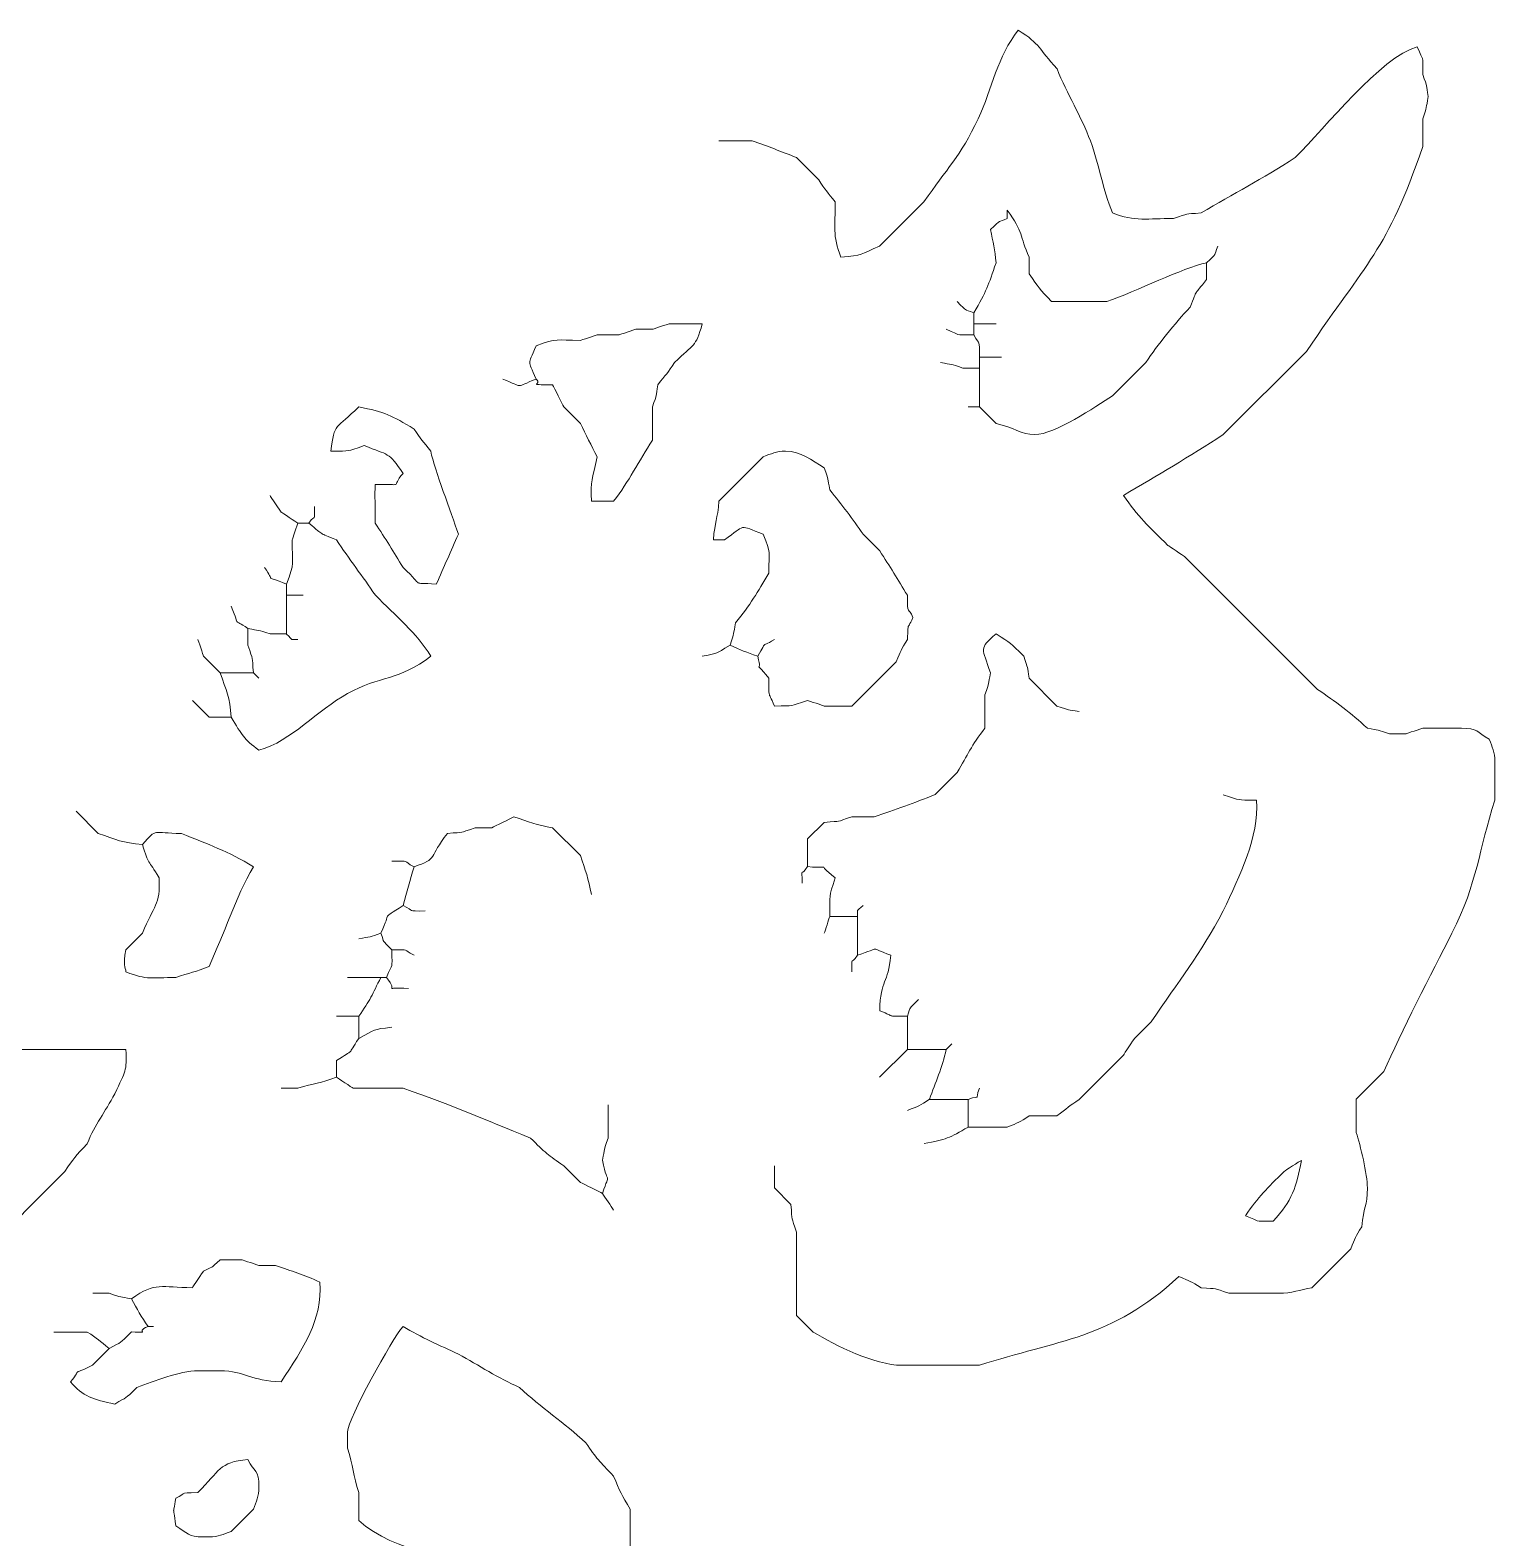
# Model space of a CAD drawing. Header units: millimetres. Extents: x -198 to 206, y -82 to 144.
# Drawn here: x -70.6 to -30.04, y 60.6 to 102.36 of the extents above; entities that cross this region are included whole.
import ezdxf

# ---------------------------------------------------------------- set-up
doc = ezdxf.new("R2010")
doc.units = ezdxf.units.MM
doc.header["$MEASUREMENT"] = 0
doc.layers.add('svg2', color=7, linetype='Continuous')

msp = doc.modelspace()

# ---------------------------------------------------------------- linework, layer by layer
at = {"layer": 'svg2', "color": 1, "lineweight": 9}
for points, knots in [([(-51.5253, 99.2941), (-51.5253, 99.2941), (-50.6046, 99.2946), (-50.6046, 99.2946), (-50.6046, 99.2946), (-50.1673, 99.1432), (-49.8051, 99.0056), (-49.3769, 98.8342), (-49.3769, 98.8342), (-49.3769, 98.8342), (-48.7631, 98.22), (-48.7631, 98.22), (-48.7631, 98.22), (-48.5773, 97.9298), (-48.5273, 97.8843), (-48.3027, 97.606), (-48.3027, 97.606), (-48.3027, 96.9109), (-48.3891, 96.6889), (-48.1493, 96.0715), (-48.1493, 96.0715), (-47.5329, 96.1195), (-47.6167, 96.1615), (-47.075, 96.3789), (-47.075, 96.3789), (-47.075, 96.3789), (-45.8474, 97.606), (-45.8474, 97.606), (-45.8474, 97.606), (-45.2268, 98.5253), (-44.835, 98.8583), (-44.3496, 99.9079), (-44.3496, 99.9079), (-43.9501, 100.772), (-43.8228, 101.6241), (-43.2386, 102.3638), (-43.2386, 102.3638), (-42.6022, 101.9657), (-42.6872, 101.8558), (-42.1644, 101.2896), (-42.1644, 101.2896), (-41.8882, 100.6), (-41.4906, 99.9749), (-41.2395, 99.2946), (-41.2395, 99.2946), (-40.9924, 98.6271), (-40.8973, 97.9519), (-40.6297, 97.3002), (-40.6297, 97.3002), (-40.0032, 97.0562), (-39.6527, 97.1462), (-38.9418, 97.1462), (-38.9418, 97.1462), (-38.4916, 97.2956), (-38.6599, 97.2624), (-38.1745, 97.2996), (-38.1745, 97.2996), (-37.2655, 97.8444), (-36.5033, 98.221), (-35.5656, 98.8342), (-35.5656, 98.8342), (-34.7293, 99.6705), (-33.2055, 101.6114), (-32.1896, 101.904), (-32.1896, 101.904), (-32.0054, 101.439), (-32.0362, 101.749), (-32.0362, 101.1361), (-32.0362, 101.1361), (-31.9006, 100.7586), (-31.9502, 100.8732), (-31.8826, 100.5218), (-31.8826, 100.5218), (-31.9516, 100.1924), (-31.92, 100.2584), (-32.0362, 99.9085), (-32.0362, 99.9085), (-32.0362, 99.9085), (-32.0362, 99.1411), (-32.0362, 99.1411), (-32.0362, 99.1411), (-33.052, 96.205), (-33.559, 95.9788), (-35.2588, 93.4632), (-35.2588, 93.4632), (-35.2588, 93.4632), (-37.5607, 91.1618), (-37.5607, 91.1618), (-37.5607, 91.1618), (-38.5126, 90.5387), (-39.3709, 90.0437), (-40.3229, 89.4733), (-40.3229, 89.4733), (-39.932, 88.8953), (-39.6149, 88.6114), (-39.0956, 88.0921), (-39.0956, 88.0921), (-39.0772, 88.083), (-38.6609, 87.8021), (-38.6348, 87.7852), (-38.6348, 87.7852), (-38.6348, 87.7852), (-34.9523, 84.1022), (-34.9523, 84.1022), (-34.9523, 84.1022), (-34.4638, 83.7723), (-34.026, 83.4485), (-33.5707, 83.028), (-33.5707, 83.028), (-33.2413, 82.959), (-33.3068, 82.9908), (-32.9569, 82.874), (-32.9569, 82.874), (-32.9569, 82.874), (-32.4966, 82.8746), (-32.4966, 82.8746), (-32.4966, 82.8746), (-32.4879, 82.8781), (-32.0617, 83.0189), (-32.0362, 83.028), (-32.0362, 83.028), (-32.0362, 83.028), (-31.2688, 83.028), (-31.2688, 83.028), (-31.2688, 83.028), (-31.2688, 83.028), (-30.9625, 83.028), (-30.9625, 83.028), (-30.9625, 83.028), (-30.5159, 83.028), (-30.545, 82.9232), (-30.1947, 82.7211), (-30.1947, 82.7211), (-30.1143, 82.497), (-30.0411, 82.3712), (-30.0411, 82.1073), (-30.0411, 82.1073), (-30.0411, 82.1073), (-30.0411, 81.6469), (-30.0411, 81.6469), (-30.0411, 81.6469), (-30.0411, 81.6469), (-30.0411, 81.0331), (-30.0411, 81.0331), (-30.0411, 81.0331), (-30.4934, 79.6386), (-30.5082, 78.7798), (-31.2274, 77.3501), (-31.2274, 77.3501), (-31.7891, 76.2339), (-32.652, 74.5986), (-33.1103, 73.5136), (-33.1103, 73.5136), (-33.1103, 73.5136), (-33.8777, 72.7468), (-33.8777, 72.7468), (-33.8777, 72.7468), (-33.8777, 72.7468), (-33.8777, 71.826), (-33.8777, 71.826), (-33.8777, 71.826), (-33.765, 71.4782), (-33.5707, 70.6675), (-33.5707, 70.2909), (-33.5707, 70.2909), (-33.5707, 69.7723), (-33.6816, 69.7733), (-33.7241, 69.2168), (-33.7241, 69.2168), (-33.9145, 68.9201), (-33.9012, 68.9201), (-34.0311, 68.603), (-34.0311, 68.603), (-34.0311, 68.603), (-35.1052, 67.5287), (-35.1052, 67.5287), (-35.1052, 67.5287), (-35.4454, 67.4643), (-35.6577, 67.3759), (-36.026, 67.3753), (-36.026, 67.3753), (-36.026, 67.3753), (-36.9467, 67.3753), (-36.9467, 67.3753), (-36.9467, 67.3753), (-36.9467, 67.3753), (-37.4071, 67.3753), (-37.4071, 67.3753), (-37.4071, 67.3753), (-37.8578, 67.5246), (-37.6896, 67.4914), (-38.1745, 67.5287), (-38.1745, 67.5287), (-38.4711, 67.7185), (-38.4711, 67.7057), (-38.7888, 67.8356), (-38.7888, 67.8356), (-40.6773, 66.0919), (-42.1454, 66.0826), (-44.3127, 65.3804), (-44.3127, 65.3804), (-44.3127, 65.3804), (-44.9267, 65.3804), (-44.9267, 65.3804), (-44.9267, 65.3804), (-44.9267, 65.3804), (-46.4612, 65.3804), (-46.4612, 65.3804), (-46.4612, 65.3804), (-47.2177, 65.3804), (-48.293, 65.9276), (-48.9165, 66.3011), (-48.9165, 66.3011), (-48.9165, 66.3011), (-49.3769, 66.7615), (-49.3769, 66.7615), (-49.3769, 66.7615), (-49.3769, 66.7615), (-49.3769, 69.0634), (-49.3769, 69.0634), (-49.3769, 69.0634), (-49.5262, 69.514), (-49.4936, 69.3457), (-49.5309, 69.8306), (-49.5309, 69.8306), (-49.5309, 69.8306), (-49.9908, 70.2909), (-49.9908, 70.2909), (-49.9908, 70.2909), (-49.9908, 70.2909), (-49.9908, 70.9049), (-49.9908, 70.9049)], [0, 0, 0, 0, 0.0169492, 0.0169492, 0.0169492, 0.0169492, 0.0338983, 0.0338983, 0.0338983, 0.0338983, 0.0508475, 0.0508475, 0.0508475, 0.0508475, 0.0677966, 0.0677966, 0.0677966, 0.0677966, 0.0847458, 0.0847458, 0.0847458, 0.0847458, 0.1016949, 0.1016949, 0.1016949, 0.1016949, 0.1186441, 0.1186441, 0.1186441, 0.1186441, 0.1355932, 0.1355932, 0.1355932, 0.1355932, 0.1525424, 0.1525424, 0.1525424, 0.1525424, 0.1694915, 0.1694915, 0.1694915, 0.1694915, 0.1864407, 0.1864407, 0.1864407, 0.1864407, 0.2033898, 0.2033898, 0.2033898, 0.2033898, 0.220339, 0.220339, 0.220339, 0.220339, 0.2372881, 0.2372881, 0.2372881, 0.2372881, 0.2542373, 0.2542373, 0.2542373, 0.2542373, 0.2711864, 0.2711864, 0.2711864, 0.2711864, 0.2881356, 0.2881356, 0.2881356, 0.2881356, 0.3050847, 0.3050847, 0.3050847, 0.3050847, 0.3220339, 0.3220339, 0.3220339, 0.3220339, 0.3389831, 0.3389831, 0.3389831, 0.3389831, 0.3559322, 0.3559322, 0.3559322, 0.3559322, 0.3728814, 0.3728814, 0.3728814, 0.3728814, 0.3898305, 0.3898305, 0.3898305, 0.3898305, 0.4067797, 0.4067797, 0.4067797, 0.4067797, 0.4237288, 0.4237288, 0.4237288, 0.4237288, 0.440678, 0.440678, 0.440678, 0.440678, 0.4576271, 0.4576271, 0.4576271, 0.4576271, 0.4745763, 0.4745763, 0.4745763, 0.4745763, 0.4915254, 0.4915254, 0.4915254, 0.4915254, 0.5084746, 0.5084746, 0.5084746, 0.5084746, 0.5254237, 0.5254237, 0.5254237, 0.5254237, 0.5423729, 0.5423729, 0.5423729, 0.5423729, 0.559322, 0.559322, 0.559322, 0.559322, 0.5762712, 0.5762712, 0.5762712, 0.5762712, 0.5932203, 0.5932203, 0.5932203, 0.5932203, 0.6101695, 0.6101695, 0.6101695, 0.6101695, 0.6271186, 0.6271186, 0.6271186, 0.6271186, 0.6440678, 0.6440678, 0.6440678, 0.6440678, 0.6610169, 0.6610169, 0.6610169, 0.6610169, 0.6779661, 0.6779661, 0.6779661, 0.6779661, 0.6949153, 0.6949153, 0.6949153, 0.6949153, 0.7118644, 0.7118644, 0.7118644, 0.7118644, 0.7288136, 0.7288136, 0.7288136, 0.7288136, 0.7457627, 0.7457627, 0.7457627, 0.7457627, 0.7627119, 0.7627119, 0.7627119, 0.7627119, 0.779661, 0.779661, 0.779661, 0.779661, 0.7966102, 0.7966102, 0.7966102, 0.7966102, 0.8135593, 0.8135593, 0.8135593, 0.8135593, 0.8305085, 0.8305085, 0.8305085, 0.8305085, 0.8474576, 0.8474576, 0.8474576, 0.8474576, 0.8644068, 0.8644068, 0.8644068, 0.8644068, 0.8813559, 0.8813559, 0.8813559, 0.8813559, 0.8983051, 0.8983051, 0.8983051, 0.8983051, 0.9152542, 0.9152542, 0.9152542, 0.9152542, 0.9322034, 0.9322034, 0.9322034, 0.9322034, 0.9491525, 0.9491525, 0.9491525, 0.9491525, 0.9661017, 0.9661017, 0.9661017, 0.9661017, 1, 1, 1, 1]), ([(-63.9556, 89.4731), (-63.9392, 89.4434), (-63.6646, 89.0419), (-63.6486, 89.0128), (-63.6486, 89.0128), (-63.6308, 89.0036), (-63.2144, 88.7228), (-63.1883, 88.7058)], [0, 0, 0, 0, 0.3333333, 0.3333333, 0.3333333, 0.3333333, 1, 1, 1, 1]), ([(-63.0347, 86.7112), (-63.0347, 86.7112), (-63.4951, 86.7107), (-63.4951, 86.7107), (-63.4951, 86.7107), (-63.4951, 86.7107), (-63.4951, 87.0176), (-63.4951, 87.0176), (-63.4951, 87.0176), (-63.2674, 87.6048), (-63.3421, 87.5807), (-63.3417, 88.2453), (-63.3417, 88.2453), (-63.3381, 88.2544), (-63.1974, 88.6801), (-63.1881, 88.7056), (-63.1881, 88.7056), (-63.1881, 88.7056), (-62.8813, 88.7056), (-62.8813, 88.7056), (-62.8813, 88.7056), (-62.6832, 89.0238), (-62.7277, 88.6514), (-62.7277, 89.1665)], [0, 0, 0, 0, 0.1428571, 0.1428571, 0.1428571, 0.1428571, 0.2857143, 0.2857143, 0.2857143, 0.2857143, 0.4285714, 0.4285714, 0.4285714, 0.4285714, 0.5714286, 0.5714286, 0.5714286, 0.5714286, 0.7142857, 0.7142857, 0.7142857, 0.7142857, 1, 1, 1, 1]), ([(-62.8809, 88.7058), (-62.4185, 88.333), (-62.6486, 88.4649), (-62.1135, 88.2454), (-62.1135, 88.2454), (-61.7687, 87.718), (-61.3907, 87.2316), (-61.0388, 86.7115), (-61.0388, 86.7115), (-60.4797, 86.1518), (-59.891, 85.6546), (-59.5043, 85.0228), (-59.5043, 85.0228), (-60.3758, 84.3353), (-60.9232, 84.4796), (-61.8061, 83.9915), (-61.8061, 83.9915), (-62.6445, 83.5287), (-63.3586, 82.6739), (-64.2614, 82.4141), (-64.2614, 82.4141), (-64.688, 82.7353), (-64.7301, 82.8284), (-65.0292, 83.3348), (-65.0292, 83.3348), (-65.0727, 83.9015), (-65.1623, 84.0607), (-65.3357, 84.5624), (-65.3357, 84.5624), (-65.3357, 84.5624), (-64.4154, 84.562), (-64.4154, 84.562), (-64.4154, 84.562), (-64.4548, 85.0673), (-64.4113, 84.8581), (-64.5688, 85.3292), (-64.5688, 85.3292), (-64.5688, 85.3292), (-64.5688, 85.7901), (-64.5688, 85.7901), (-64.5688, 85.7901), (-64.243, 85.7215), (-64.3152, 85.7666), (-63.955, 85.6367), (-63.955, 85.6367), (-63.955, 85.6367), (-63.4947, 85.6367), (-63.4947, 85.6367)], [0, 0, 0, 0, 0.0769231, 0.0769231, 0.0769231, 0.0769231, 0.1538462, 0.1538462, 0.1538462, 0.1538462, 0.2307692, 0.2307692, 0.2307692, 0.2307692, 0.3076923, 0.3076923, 0.3076923, 0.3076923, 0.3846154, 0.3846154, 0.3846154, 0.3846154, 0.4615385, 0.4615385, 0.4615385, 0.4615385, 0.5384615, 0.5384615, 0.5384615, 0.5384615, 0.6153846, 0.6153846, 0.6153846, 0.6153846, 0.6923077, 0.6923077, 0.6923077, 0.6923077, 0.7692308, 0.7692308, 0.7692308, 0.7692308, 0.8461538, 0.8461538, 0.8461538, 0.8461538, 1, 1, 1, 1]), ([(-63.4952, 86.7107), (-63.4952, 86.7107), (-63.4952, 85.6364), (-63.4952, 85.6364), (-63.4952, 85.6364), (-63.3054, 85.4466), (-63.4139, 85.483), (-63.1884, 85.483)], [0, 0, 0, 0, 0.3333333, 0.3333333, 0.3333333, 0.3333333, 1, 1, 1, 1]), ([(-47.536, 78.1172), (-47.7258, 77.9278), (-47.6895, 78.0363), (-47.6895, 77.8102), (-47.6895, 77.8102), (-47.6895, 77.8102), (-48.4567, 77.8102), (-48.4567, 77.8102), (-48.4567, 77.8102), (-48.4567, 78.4454), (-48.488, 78.3155), (-48.3033, 78.8844), (-48.3033, 78.8844), (-48.93, 79.3413), (-48.2715, 79.112), (-49.0706, 79.1919), (-49.0706, 79.1919), (-49.0706, 79.1919), (-49.0706, 79.9591), (-49.0706, 79.9591), (-49.0706, 79.9591), (-49.0706, 79.9591), (-48.6103, 80.419), (-48.6103, 80.419), (-48.6103, 80.419), (-48.0833, 80.4604), (-48.3335, 80.4134), (-47.8429, 80.5724), (-47.8429, 80.5724), (-47.8429, 80.5724), (-47.2291, 80.5724), (-47.2291, 80.5724), (-47.2291, 80.5724), (-46.6372, 80.777), (-46.1242, 80.9525), (-45.541, 81.1862), (-45.541, 81.1862), (-45.541, 81.1862), (-44.9273, 81.8002), (-44.9273, 81.8002), (-44.9273, 81.8002), (-44.6254, 82.3045), (-44.5476, 82.5372), (-44.1599, 83.0277), (-44.1599, 83.0277), (-44.1599, 83.0277), (-44.1599, 83.9485), (-44.1599, 83.9485), (-44.1599, 83.9485), (-44.0243, 84.3261), (-44.0739, 84.2115), (-44.0065, 84.5628), (-44.0065, 84.5628), (-44.2331, 85.2622), (-44.3415, 85.2171), (-43.853, 85.6366), (-43.853, 85.6366), (-43.4177, 85.3741), (-43.4812, 85.4095), (-43.0858, 85.0228), (-43.0858, 85.0228), (-42.9502, 84.6458), (-42.9998, 84.7598), (-42.9322, 84.4089), (-42.9322, 84.4089), (-42.9322, 84.4089), (-42.165, 83.6417), (-42.165, 83.6417), (-42.165, 83.6417), (-41.788, 83.5061), (-41.902, 83.5563), (-41.5511, 83.4881)], [0, 0, 0, 0, 0.0526316, 0.0526316, 0.0526316, 0.0526316, 0.1052632, 0.1052632, 0.1052632, 0.1052632, 0.1578947, 0.1578947, 0.1578947, 0.1578947, 0.2105263, 0.2105263, 0.2105263, 0.2105263, 0.2631579, 0.2631579, 0.2631579, 0.2631579, 0.3157895, 0.3157895, 0.3157895, 0.3157895, 0.3684211, 0.3684211, 0.3684211, 0.3684211, 0.4210526, 0.4210526, 0.4210526, 0.4210526, 0.4736842, 0.4736842, 0.4736842, 0.4736842, 0.5263158, 0.5263158, 0.5263158, 0.5263158, 0.5789474, 0.5789474, 0.5789474, 0.5789474, 0.6315789, 0.6315789, 0.6315789, 0.6315789, 0.6842105, 0.6842105, 0.6842105, 0.6842105, 0.7368421, 0.7368421, 0.7368421, 0.7368421, 0.7894737, 0.7894737, 0.7894737, 0.7894737, 0.8421053, 0.8421053, 0.8421053, 0.8421053, 0.8947368, 0.8947368, 0.8947368, 0.8947368, 1, 1, 1, 1]), ([(-65.951, 85.4829), (-65.9438, 85.4705), (-65.8036, 85.0363), (-65.7971, 85.0229), (-65.7971, 85.0229), (-65.7971, 85.0229), (-65.3372, 84.5626), (-65.3372, 84.5626)], [0, 0, 0, 0, 0.3333333, 0.3333333, 0.3333333, 0.3333333, 1, 1, 1, 1]), ([(-66.1033, 83.7949), (-66.1033, 83.7949), (-65.643, 83.335), (-65.643, 83.335), (-65.643, 83.335), (-65.643, 83.335), (-65.0292, 83.335), (-65.0292, 83.335)], [0, 0, 0, 0, 0.3333333, 0.3333333, 0.3333333, 0.3333333, 1, 1, 1, 1]), ([(-44.3135, 73.0527), (-44.4614, 72.661), (-44.2291, 72.8932), (-44.6204, 72.7453), (-44.6204, 72.7453), (-44.6204, 72.7453), (-44.6204, 71.978), (-44.6204, 71.978), (-44.6204, 71.978), (-44.6204, 71.978), (-43.5461, 71.978), (-43.5461, 71.978), (-43.5461, 71.978), (-43.2136, 72.0978), (-43.2223, 72.1142), (-42.9323, 72.2856), (-42.9323, 72.2856), (-42.9323, 72.2856), (-42.165, 72.285), (-42.165, 72.285), (-42.165, 72.285), (-41.8888, 72.5033), (-41.8315, 72.5576), (-41.5512, 72.7453), (-41.5512, 72.7453), (-41.5512, 72.7453), (-40.3235, 73.9731), (-40.3235, 73.9731), (-40.3235, 73.9731), (-40.3144, 73.9915), (-40.0331, 74.4073), (-40.0167, 74.4334), (-40.0167, 74.4334), (-40.0167, 74.4334), (-39.5563, 74.8942), (-39.5563, 74.8942), (-39.5563, 74.8942), (-38.7843, 76.036), (-38.214, 76.743), (-37.5613, 77.9635), (-37.5613, 77.9635), (-37.0933, 78.9696), (-36.5745, 79.9972), (-36.6405, 81.0327), (-36.6405, 81.0327), (-37.2437, 81.0449), (-37.0197, 81.0101), (-37.5613, 81.1855)], [0, 0, 0, 0, 0.0769231, 0.0769231, 0.0769231, 0.0769231, 0.1538462, 0.1538462, 0.1538462, 0.1538462, 0.2307692, 0.2307692, 0.2307692, 0.2307692, 0.3076923, 0.3076923, 0.3076923, 0.3076923, 0.3846154, 0.3846154, 0.3846154, 0.3846154, 0.4615385, 0.4615385, 0.4615385, 0.4615385, 0.5384615, 0.5384615, 0.5384615, 0.5384615, 0.6153846, 0.6153846, 0.6153846, 0.6153846, 0.6923077, 0.6923077, 0.6923077, 0.6923077, 0.7692308, 0.7692308, 0.7692308, 0.7692308, 0.8461538, 0.8461538, 0.8461538, 0.8461538, 1, 1, 1, 1]), ([(-72.5496, 80.2656), (-72.0054, 79.7633), (-71.4279, 79.3433), (-70.8617, 78.8845), (-70.8617, 78.8845), (-71.0867, 78.3239), (-71.3148, 77.8743), (-71.6289, 77.35), (-71.6289, 77.35), (-72.1123, 76.9038), (-72.1625, 76.8722), (-72.7032, 76.5826), (-72.7032, 76.5826), (-73.2285, 76.3382), (-73.7328, 76.1182), (-74.2377, 75.8153), (-74.2377, 75.8153), (-74.1072, 74.4914), (-72.4571, 74.4455), (-71.4755, 74.1273), (-71.4755, 74.1273), (-71.4755, 74.1273), (-67.9459, 74.1273), (-67.9459, 74.1273), (-67.9459, 74.1273), (-67.9198, 73.5124), (-67.9495, 73.5534), (-68.2528, 72.8996), (-68.2528, 72.8996), (-68.5301, 72.382), (-68.7879, 72.0679), (-69.0202, 71.5179), (-69.0202, 71.5179), (-69.3527, 71.1573), (-69.3828, 71.1237), (-69.6345, 70.7512), (-69.6345, 70.7512), (-69.6345, 70.7512), (-71.9358, 68.4489), (-71.9358, 68.4489), (-71.9358, 68.4489), (-71.9451, 68.4309), (-72.2264, 68.015), (-72.2428, 67.9889), (-72.2428, 67.9889), (-72.2428, 67.9889), (-72.8566, 67.3751), (-72.8566, 67.3751), (-72.8566, 67.3751), (-73.0407, 66.8059), (-73.01, 66.9358), (-73.01, 66.301)], [0, 0, 0, 0, 0.0714286, 0.0714286, 0.0714286, 0.0714286, 0.1428571, 0.1428571, 0.1428571, 0.1428571, 0.2142857, 0.2142857, 0.2142857, 0.2142857, 0.2857143, 0.2857143, 0.2857143, 0.2857143, 0.3571429, 0.3571429, 0.3571429, 0.3571429, 0.4285714, 0.4285714, 0.4285714, 0.4285714, 0.5, 0.5, 0.5, 0.5, 0.5714286, 0.5714286, 0.5714286, 0.5714286, 0.6428571, 0.6428571, 0.6428571, 0.6428571, 0.7142857, 0.7142857, 0.7142857, 0.7142857, 0.7857143, 0.7857143, 0.7857143, 0.7857143, 0.8571429, 0.8571429, 0.8571429, 0.8571429, 1, 1, 1, 1]), ([(-59.9662, 76.7359), (-60.3197, 76.9063), (-60.0323, 76.8893), (-60.5802, 76.8899), (-60.5802, 76.8899), (-60.8789, 77.1886), (-60.772, 77.0449), (-60.887, 77.3497), (-60.887, 77.3497), (-60.5555, 78.0306), (-60.9254, 77.6745), (-60.2732, 78.117), (-60.2732, 78.117), (-60.1494, 78.4987), (-60.0901, 78.8097), (-59.9662, 79.1912), (-59.9662, 79.1912), (-59.2992, 79.399), (-59.5663, 79.4526), (-59.0455, 80.1125), (-59.0455, 80.1125), (-58.5181, 80.154), (-58.7688, 80.1069), (-58.2783, 80.2655), (-58.2783, 80.2655), (-58.2783, 80.2655), (-57.8179, 80.2655), (-57.8179, 80.2655), (-57.8179, 80.2655), (-57.7196, 80.3212), (-57.3104, 80.5166), (-57.204, 80.5723), (-57.204, 80.5723), (-56.801, 80.4332), (-56.5651, 80.3478), (-56.1298, 80.2655), (-56.1298, 80.2655), (-56.1298, 80.2655), (-55.3625, 79.4981), (-55.3625, 79.4981), (-55.3625, 79.4981), (-55.2228, 79.095), (-55.138, 78.8593), (-55.0557, 78.4244)], [0, 0, 0, 0, 0.0833333, 0.0833333, 0.0833333, 0.0833333, 0.1666667, 0.1666667, 0.1666667, 0.1666667, 0.25, 0.25, 0.25, 0.25, 0.3333333, 0.3333333, 0.3333333, 0.3333333, 0.4166667, 0.4166667, 0.4166667, 0.4166667, 0.5, 0.5, 0.5, 0.5, 0.5833333, 0.5833333, 0.5833333, 0.5833333, 0.6666667, 0.6666667, 0.6666667, 0.6666667, 0.75, 0.75, 0.75, 0.75, 0.8333333, 0.8333333, 0.8333333, 0.8333333, 1, 1, 1, 1]), ([(-47.6883, 77.8103), (-47.6883, 77.8103), (-47.6883, 76.7357), (-47.6883, 76.7357), (-47.6883, 76.7357), (-47.0003, 76.9592), (-47.3911, 76.9648), (-46.7676, 76.7357), (-46.7676, 76.7357), (-46.8299, 75.928), (-47.0551, 76.0886), (-47.0746, 75.2016), (-47.0746, 75.2016), (-46.5845, 75.0072), (-46.9283, 75.062), (-46.3072, 75.0481)], [0, 0, 0, 0, 0.2, 0.2, 0.2, 0.2, 0.4, 0.4, 0.4, 0.4, 0.6, 0.6, 0.6, 0.6, 1, 1, 1, 1]), ([(-61.4996, 75.0479), (-61.1799, 75.4832), (-61.1232, 75.6597), (-60.8862, 76.1221), (-60.8862, 76.1221), (-60.8862, 76.1221), (-60.7323, 76.1221), (-60.7323, 76.1221), (-60.7323, 76.1221), (-60.3532, 75.6643), (-60.9036, 75.8771), (-60.1185, 75.8153)], [0, 0, 0, 0, 0.25, 0.25, 0.25, 0.25, 0.5, 0.5, 0.5, 0.5, 1, 1, 1, 1]), ([(-46.001, 75.5085), (-46.2997, 75.2098), (-46.1927, 75.353), (-46.3078, 75.0481), (-46.3078, 75.0481), (-46.3078, 75.0481), (-46.3078, 74.1273), (-46.3078, 74.1273), (-46.3078, 74.1273), (-46.3078, 74.1273), (-45.2336, 74.1273), (-45.2336, 74.1273), (-45.2336, 74.1273), (-45.337, 73.6348), (-45.5323, 73.2133), (-45.694, 72.7462), (-45.694, 72.7462), (-45.694, 72.7462), (-44.6199, 72.7462), (-44.6199, 72.7462)], [0, 0, 0, 0, 0.1666667, 0.1666667, 0.1666667, 0.1666667, 0.3333333, 0.3333333, 0.3333333, 0.3333333, 0.5, 0.5, 0.5, 0.5, 0.6666667, 0.6666667, 0.6666667, 0.6666667, 1, 1, 1, 1]), ([(-62.1141, 75.0479), (-62.1141, 75.0479), (-61.4997, 75.0484), (-61.4997, 75.0484), (-61.4997, 75.0484), (-61.4997, 75.0484), (-61.5002, 74.4346), (-61.5002, 74.4346), (-61.5002, 74.4346), (-61.8393, 73.9159), (-61.5866, 74.1732), (-62.1141, 73.8208), (-62.1141, 73.8208), (-62.1141, 73.8208), (-62.1141, 73.3599), (-62.1141, 73.3599), (-62.1141, 73.3599), (-62.0848, 73.3441), (-61.6829, 73.0694), (-61.6537, 73.0535), (-61.6537, 73.0535), (-61.6537, 73.0535), (-60.2726, 73.0535), (-60.2726, 73.0535), (-60.2726, 73.0535), (-58.8976, 72.5773), (-58.0485, 72.1957), (-56.743, 71.6719), (-56.743, 71.6719), (-56.3389, 71.2775), (-56.2535, 71.1966), (-55.8223, 70.9046), (-55.8223, 70.9046), (-55.8223, 70.9046), (-55.3619, 70.4446), (-55.3619, 70.4446), (-55.3619, 70.4446), (-55.2678, 70.4043), (-54.8463, 70.1844), (-54.7481, 70.1372)], [0, 0, 0, 0, 0.0909091, 0.0909091, 0.0909091, 0.0909091, 0.1818182, 0.1818182, 0.1818182, 0.1818182, 0.2727273, 0.2727273, 0.2727273, 0.2727273, 0.3636364, 0.3636364, 0.3636364, 0.3636364, 0.4545455, 0.4545455, 0.4545455, 0.4545455, 0.5454545, 0.5454545, 0.5454545, 0.5454545, 0.6363636, 0.6363636, 0.6363636, 0.6363636, 0.7272727, 0.7272727, 0.7272727, 0.7272727, 0.8181818, 0.8181818, 0.8181818, 0.8181818, 1, 1, 1, 1]), ([(-63.6491, 73.0527), (-63.6491, 73.0527), (-63.1887, 73.0527), (-63.1887, 73.0527), (-63.1887, 73.0527), (-62.7293, 73.2017), (-62.5626, 73.1857), (-62.1145, 73.3597)], [0, 0, 0, 0, 0.3333333, 0.3333333, 0.3333333, 0.3333333, 1, 1, 1, 1]), ([(-54.594, 72.5922), (-54.594, 72.5922), (-54.594, 71.6715), (-54.594, 71.6715), (-54.594, 71.6715), (-54.7295, 71.2945), (-54.6794, 71.4086), (-54.7474, 71.0577), (-54.7474, 71.0577), (-54.5934, 70.2408), (-54.5284, 70.8408), (-54.7474, 70.1369), (-54.7474, 70.1369), (-54.686, 70.0388), (-54.5019, 69.7753), (-54.4406, 69.6766)], [0, 0, 0, 0, 0.2, 0.2, 0.2, 0.2, 0.4, 0.4, 0.4, 0.4, 0.6, 0.6, 0.6, 0.6, 1, 1, 1, 1]), ([(-36.1796, 69.3692), (-36.7964, 69.3697), (-36.4833, 69.3431), (-36.9467, 69.5232), (-36.9467, 69.5232), (-36.5867, 70.0557), (-36.3538, 70.2695), (-35.8726, 70.7503), (-35.8726, 70.7503), (-35.8546, 70.7616), (-35.4383, 71.0409), (-35.3963, 71.0512), (-35.3963, 71.0512), (-35.5344, 70.3104), (-35.6516, 69.941), (-36.1796, 69.3692)], [0, 0, 0, 0, 0.2, 0.2, 0.2, 0.2, 0.4, 0.4, 0.4, 0.4, 0.6, 0.6, 0.6, 0.6, 1, 1, 1, 1]), ([(-64.57, 62.7722), (-65.3808, 62.6919), (-65.3363, 62.4659), (-65.9511, 61.8511), (-65.9511, 61.8511), (-66.5436, 61.8511), (-66.2524, 61.8224), (-66.565, 61.6975), (-66.565, 61.6975), (-66.6448, 61.1216), (-66.6433, 61.6295), (-66.565, 60.9303), (-66.565, 60.9303), (-66.2192, 60.7267), (-66.2372, 60.6233), (-65.7973, 60.6239), (-65.7973, 60.6239), (-65.7973, 60.6239), (-65.6443, 60.6233), (-65.6443, 60.6233), (-65.6443, 60.6233), (-65.3768, 60.6233), (-65.259, 60.7006), (-65.0303, 60.7768), (-65.0303, 60.7768), (-65.0303, 60.7768), (-64.4166, 61.3911), (-64.4166, 61.3911), (-64.4166, 61.3911), (-64.3358, 61.6147), (-64.2626, 61.7406), (-64.2626, 62.0045), (-64.2626, 62.0045), (-64.2626, 62.5047), (-64.3921, 62.4005), (-64.57, 62.7722)], [0, 0, 0, 0, 0.1, 0.1, 0.1, 0.1, 0.2, 0.2, 0.2, 0.2, 0.3, 0.3, 0.3, 0.3, 0.4, 0.4, 0.4, 0.4, 0.5, 0.5, 0.5, 0.5, 0.6, 0.6, 0.6, 0.6, 0.7, 0.7, 0.7, 0.7, 0.8, 0.8, 0.8, 0.8, 1, 1, 1, 1])]:
    msp.add_open_spline(points, degree=3, knots=knots, dxfattribs=at)
at = {"layer": 'svg2', "lineweight": 9}
for points, knots in [([(-44.4659, 94.5374), (-44.115, 95.1226), (-44.0674, 95.2956), (-43.8519, 95.9181), (-43.8519, 95.9181), (-43.8796, 96.2828), (-43.941, 96.4977), (-44.0055, 96.8388), (-44.0055, 96.8388), (-43.6991, 97.1452), (-43.811, 97.025), (-43.5451, 97.1462), (-43.5451, 97.1462), (-43.5451, 97.1462), (-43.5451, 97.3765), (-43.5451, 97.3765), (-43.5451, 97.3765), (-43.0821, 96.7605), (-43.2136, 96.6788), (-42.9312, 96.0715), (-42.9312, 96.0715), (-42.9312, 96.0715), (-42.9312, 95.6117), (-42.9312, 95.6117), (-42.9312, 95.6117), (-42.6811, 95.2372), (-42.6489, 95.204), (-42.3174, 94.8444), (-42.3174, 94.8444), (-42.3174, 94.8444), (-40.7829, 94.8444), (-40.7829, 94.8444), (-40.7829, 94.8444), (-39.9684, 95.1257), (-38.6927, 95.7769), (-38.02, 95.9185)], [0, 0, 0, 0, 0.1, 0.1, 0.1, 0.1, 0.2, 0.2, 0.2, 0.2, 0.3, 0.3, 0.3, 0.3, 0.4, 0.4, 0.4, 0.4, 0.5, 0.5, 0.5, 0.5, 0.6, 0.6, 0.6, 0.6, 0.7, 0.7, 0.7, 0.7, 0.8, 0.8, 0.8, 0.8, 1, 1, 1, 1]), ([(-44.9261, 94.8442), (-44.628, 94.5454), (-44.7711, 94.6524), (-44.4657, 94.5373), (-44.4657, 94.5373), (-44.4657, 94.5373), (-44.4657, 94.2303), (-44.4657, 94.2303), (-44.4657, 94.2303), (-44.4657, 94.2303), (-44.4657, 93.9235), (-44.4657, 93.9235), (-44.4657, 93.9235), (-44.2959, 93.5694), (-44.3123, 93.8569), (-44.3123, 93.3095), (-44.3123, 93.3095), (-44.3123, 93.3095), (-44.3123, 93.0027), (-44.3123, 93.0027), (-44.3123, 93.0027), (-44.3123, 93.0027), (-44.3123, 91.9284), (-44.3123, 91.9284), (-44.3123, 91.9284), (-44.3123, 91.9284), (-43.8519, 91.4676), (-43.8519, 91.4676), (-43.8519, 91.4676), (-43.3521, 91.3628), (-43.1675, 91.1612), (-42.7778, 91.1612), (-42.7778, 91.1612), (-42.2411, 91.1612), (-41.1004, 91.927), (-40.6299, 92.2348), (-40.6299, 92.2348), (-40.6299, 92.2348), (-39.7086, 93.1561), (-39.7086, 93.1561), (-39.7086, 93.1561), (-39.369, 93.6594), (-38.9106, 94.2252), (-38.4808, 94.6902), (-38.4808, 94.6902), (-38.2584, 95.2334), (-38.3888, 94.991), (-38.0205, 95.458), (-38.0205, 95.458), (-38.0205, 95.458), (-38.0205, 95.919), (-38.0205, 95.919), (-38.0205, 95.919), (-37.7224, 96.2171), (-37.8286, 96.0738), (-37.7137, 96.3788)], [0, 0, 0, 0, 0.0666667, 0.0666667, 0.0666667, 0.0666667, 0.1333333, 0.1333333, 0.1333333, 0.1333333, 0.2, 0.2, 0.2, 0.2, 0.2666667, 0.2666667, 0.2666667, 0.2666667, 0.3333333, 0.3333333, 0.3333333, 0.3333333, 0.4, 0.4, 0.4, 0.4, 0.4666667, 0.4666667, 0.4666667, 0.4666667, 0.5333333, 0.5333333, 0.5333333, 0.5333333, 0.6, 0.6, 0.6, 0.6, 0.6666667, 0.6666667, 0.6666667, 0.6666667, 0.7333333, 0.7333333, 0.7333333, 0.7333333, 0.8, 0.8, 0.8, 0.8, 0.8666667, 0.8666667, 0.8666667, 0.8666667, 1, 1, 1, 1]), ([(-57.5104, 92.6956), (-56.9057, 92.4614), (-57.1937, 92.4614), (-56.5896, 92.6956), (-56.5896, 92.6956), (-56.3834, 92.5402), (-56.9124, 92.5422), (-56.1292, 92.5422), (-56.1292, 92.5422), (-56.0888, 92.4485), (-55.8692, 92.0266), (-55.8223, 91.9284), (-55.8223, 91.9284), (-55.8223, 91.9284), (-55.3619, 91.468), (-55.3619, 91.468), (-55.3619, 91.468), (-55.212, 91.1601), (-55.0575, 90.8516), (-54.9015, 90.5473), (-54.9015, 90.5473), (-55.0238, 89.8996), (-55.0923, 89.9017), (-55.0549, 89.3196), (-55.0549, 89.3196), (-55.0549, 89.3196), (-54.4411, 89.3196), (-54.4411, 89.3196), (-54.4411, 89.3196), (-54.0156, 89.8587), (-53.7505, 90.4208), (-53.367, 91.0077), (-53.367, 91.0077), (-53.367, 91.0077), (-53.367, 91.9284), (-53.367, 91.9284), (-53.367, 91.9284), (-53.2314, 92.3054), (-53.281, 92.1917), (-53.2134, 92.5422), (-53.2134, 92.5422), (-52.9955, 92.8178), (-52.9408, 92.8757), (-52.7531, 93.156), (-52.7531, 93.156), (-52.2139, 93.6952), (-52.1807, 93.5534), (-51.9859, 94.2303)], [0, 0, 0, 0, 0.0769231, 0.0769231, 0.0769231, 0.0769231, 0.1538462, 0.1538462, 0.1538462, 0.1538462, 0.2307692, 0.2307692, 0.2307692, 0.2307692, 0.3076923, 0.3076923, 0.3076923, 0.3076923, 0.3846154, 0.3846154, 0.3846154, 0.3846154, 0.4615385, 0.4615385, 0.4615385, 0.4615385, 0.5384615, 0.5384615, 0.5384615, 0.5384615, 0.6153846, 0.6153846, 0.6153846, 0.6153846, 0.6923077, 0.6923077, 0.6923077, 0.6923077, 0.7692308, 0.7692308, 0.7692308, 0.7692308, 0.8461538, 0.8461538, 0.8461538, 0.8461538, 1, 1, 1, 1]), ([(-56.5896, 92.6956), (-56.8244, 93.2998), (-56.8244, 93.0123), (-56.5896, 93.6164), (-56.5896, 93.6164), (-56.0018, 93.8446), (-56.0263, 93.7703), (-55.3619, 93.7699), (-55.3619, 93.7699), (-55.3532, 93.773), (-54.927, 93.914), (-54.9015, 93.9233), (-54.9015, 93.9233), (-54.9015, 93.9233), (-54.2877, 93.9227), (-54.2877, 93.9227), (-54.2877, 93.9227), (-54.2785, 93.9269), (-53.8529, 94.068), (-53.8274, 94.0767), (-53.8274, 94.0767), (-53.8274, 94.0767), (-53.367, 94.0767), (-53.367, 94.0767), (-53.367, 94.0767), (-53.3577, 94.0804), (-52.9326, 94.2206), (-52.9066, 94.2303), (-52.9066, 94.2303), (-52.9066, 94.2303), (-51.9859, 94.2303), (-51.9859, 94.2303)], [0, 0, 0, 0, 0.1111111, 0.1111111, 0.1111111, 0.1111111, 0.2222222, 0.2222222, 0.2222222, 0.2222222, 0.3333333, 0.3333333, 0.3333333, 0.3333333, 0.4444444, 0.4444444, 0.4444444, 0.4444444, 0.5555556, 0.5555556, 0.5555556, 0.5555556, 0.6666667, 0.6666667, 0.6666667, 0.6666667, 0.7777778, 0.7777778, 0.7777778, 0.7777778, 1, 1, 1, 1]), ([(-45.3865, 93.1563), (-45.0607, 93.0877), (-45.1327, 93.1326), (-44.7721, 93.0027), (-44.7721, 93.0027), (-44.7721, 93.0027), (-44.3123, 93.0027), (-44.3123, 93.0027)], [0, 0, 0, 0, 0.3333333, 0.3333333, 0.3333333, 0.3333333, 1, 1, 1, 1]), ([(-59.506, 90.7006), (-59.7239, 90.9768), (-59.7786, 91.0341), (-59.9664, 91.3148), (-59.9664, 91.3148), (-60.5802, 91.6821), (-60.7847, 91.7931), (-61.5005, 91.9281), (-61.5005, 91.9281), (-62.1127, 91.3164), (-62.1899, 91.4944), (-62.2682, 90.7006), (-62.2682, 90.7006), (-61.6646, 90.7133), (-61.8892, 90.6785), (-61.3475, 90.8544), (-61.3475, 90.8544), (-60.6783, 90.5859), (-60.6686, 90.6842), (-60.2732, 90.0872), (-60.2732, 90.0872), (-60.639, 89.661), (-60.1975, 89.7982), (-61.0405, 89.7798), (-61.0405, 89.7798), (-61.0605, 89.4728), (-61.0405, 89.1638), (-61.0405, 88.7061), (-61.0405, 88.7061), (-60.7629, 88.2815), (-60.53, 87.907), (-60.2732, 87.4779), (-60.2732, 87.4779), (-59.6169, 86.8865), (-60.1259, 87.0937), (-59.3524, 87.0176), (-59.3524, 87.0176), (-59.1371, 87.481), (-58.954, 87.9357), (-58.7387, 88.3991), (-58.7387, 88.3991), (-58.9412, 89.0232), (-59.3949, 90.172), (-59.506, 90.7006)], [0, 0, 0, 0, 0.0833333, 0.0833333, 0.0833333, 0.0833333, 0.1666667, 0.1666667, 0.1666667, 0.1666667, 0.25, 0.25, 0.25, 0.25, 0.3333333, 0.3333333, 0.3333333, 0.3333333, 0.4166667, 0.4166667, 0.4166667, 0.4166667, 0.5, 0.5, 0.5, 0.5, 0.5833333, 0.5833333, 0.5833333, 0.5833333, 0.6666667, 0.6666667, 0.6666667, 0.6666667, 0.75, 0.75, 0.75, 0.75, 0.8333333, 0.8333333, 0.8333333, 0.8333333, 1, 1, 1, 1]), ([(-50.4506, 85.0228), (-50.7758, 85.1307), (-50.9134, 85.1849), (-51.2178, 85.3302), (-51.2178, 85.3302), (-51.0885, 85.6902), (-51.1324, 85.6176), (-51.0644, 85.9435), (-51.0644, 85.9435), (-50.6469, 86.4586), (-50.4648, 86.7886), (-50.1436, 87.3247), (-50.1436, 87.3247), (-50.1436, 87.9732), (-50.0781, 87.8356), (-50.2976, 88.3988), (-50.2976, 88.3988), (-50.9901, 88.6679), (-50.7734, 88.6714), (-51.3713, 88.2454), (-51.3713, 88.2454), (-51.3713, 88.2454), (-51.6787, 88.2454), (-51.6787, 88.2454), (-51.6787, 88.2454), (-51.6383, 88.7625), (-51.5646, 88.8034), (-51.5248, 89.3196), (-51.5248, 89.3196), (-51.5248, 89.3196), (-50.297, 90.5473), (-50.297, 90.5473), (-50.297, 90.5473), (-50.073, 90.6281), (-49.9472, 90.7007), (-49.6833, 90.7007), (-49.6833, 90.7007), (-49.2526, 90.7013), (-48.9527, 90.4465), (-48.6091, 90.2403), (-48.6091, 90.2403), (-48.4735, 89.8633), (-48.5231, 89.9774), (-48.4555, 89.6265), (-48.4555, 89.6265), (-48.122, 89.2152), (-47.8233, 88.8264), (-47.5348, 88.3988), (-47.5348, 88.3988), (-47.5348, 88.3988), (-47.0744, 87.9384), (-47.0744, 87.9384), (-47.0744, 87.9384), (-46.7967, 87.5139), (-46.564, 87.1395), (-46.3072, 86.7107), (-46.3072, 86.7107), (-46.3072, 86.1184), (-46.2781, 86.41), (-46.1537, 86.0969), (-46.1537, 86.0969), (-46.3445, 85.653), (-46.2631, 86.0411), (-46.3072, 85.4826), (-46.3072, 85.4826), (-46.4975, 85.1865), (-46.4841, 85.1859), (-46.614, 84.8692), (-46.614, 84.8692), (-46.614, 84.8692), (-47.8418, 83.6417), (-47.8418, 83.6417), (-47.8418, 83.6417), (-47.8418, 83.6417), (-48.6091, 83.6417), (-48.6091, 83.6417), (-48.6091, 83.6417), (-48.6182, 83.6451), (-49.0438, 83.7858), (-49.0695, 83.7951), (-49.0695, 83.7951), (-49.6116, 83.6196), (-49.3866, 83.6549), (-49.9902, 83.6417), (-49.9902, 83.6417), (-50.1845, 84.1316), (-50.1303, 83.7884), (-50.1436, 84.4089), (-50.1436, 84.4089), (-50.6424, 85.0402), (-50.2889, 84.4279), (-50.4506, 85.0228), (-50.4506, 85.0228), (-50.1467, 85.5006), (-50.4322, 85.2114), (-49.9907, 85.4832)], [0, 0, 0, 0, 0.04, 0.04, 0.04, 0.04, 0.08, 0.08, 0.08, 0.08, 0.12, 0.12, 0.12, 0.12, 0.16, 0.16, 0.16, 0.16, 0.2, 0.2, 0.2, 0.2, 0.24, 0.24, 0.24, 0.24, 0.28, 0.28, 0.28, 0.28, 0.32, 0.32, 0.32, 0.32, 0.36, 0.36, 0.36, 0.36, 0.4, 0.4, 0.4, 0.4, 0.44, 0.44, 0.44, 0.44, 0.48, 0.48, 0.48, 0.48, 0.52, 0.52, 0.52, 0.52, 0.56, 0.56, 0.56, 0.56, 0.6, 0.6, 0.6, 0.6, 0.64, 0.64, 0.64, 0.64, 0.68, 0.68, 0.68, 0.68, 0.72, 0.72, 0.72, 0.72, 0.76, 0.76, 0.76, 0.76, 0.8, 0.8, 0.8, 0.8, 0.84, 0.84, 0.84, 0.84, 0.88, 0.88, 0.88, 0.88, 0.92, 0.92, 0.92, 0.92, 1, 1, 1, 1]), ([(-67.4846, 79.8055), (-67.3169, 79.2224), (-67.3363, 79.4132), (-67.0242, 78.8844), (-67.0242, 78.8844), (-66.9919, 78.1186), (-67.1726, 78.1277), (-67.4846, 77.3497), (-67.4846, 77.3497), (-67.4846, 77.3497), (-67.945, 76.8893), (-67.945, 76.8893), (-67.945, 76.8893), (-68.0401, 76.4366), (-67.9537, 76.4269), (-67.945, 76.2755), (-67.945, 76.2755), (-67.3403, 76.0412), (-67.2436, 76.1221), (-66.5639, 76.1221), (-66.5639, 76.1221), (-66.193, 76.2423), (-66.0037, 76.2806), (-65.6431, 76.4289), (-65.6431, 76.4289), (-65.219, 77.3416), (-64.9207, 78.3155), (-64.4154, 79.1912), (-64.4154, 79.1912), (-65.131, 79.6199), (-65.6569, 79.8102), (-66.4103, 80.1125), (-66.4103, 80.1125), (-67.2129, 80.1125), (-67.0743, 80.2829), (-67.4846, 79.8055), (-67.4846, 79.8055), (-68.0508, 79.849), (-68.2099, 79.9385), (-68.7122, 80.1125), (-68.7122, 80.1125), (-68.7122, 80.1125), (-69.3261, 80.7263), (-69.3261, 80.7263)], [0, 0, 0, 0, 0.0833333, 0.0833333, 0.0833333, 0.0833333, 0.1666667, 0.1666667, 0.1666667, 0.1666667, 0.25, 0.25, 0.25, 0.25, 0.3333333, 0.3333333, 0.3333333, 0.3333333, 0.4166667, 0.4166667, 0.4166667, 0.4166667, 0.5, 0.5, 0.5, 0.5, 0.5833333, 0.5833333, 0.5833333, 0.5833333, 0.6666667, 0.6666667, 0.6666667, 0.6666667, 0.75, 0.75, 0.75, 0.75, 0.8333333, 0.8333333, 0.8333333, 0.8333333, 1, 1, 1, 1]), ([(-67.3322, 66.455), (-67.5184, 66.7336), (-67.6402, 66.9326), (-67.7926, 67.2227), (-67.7926, 67.2227), (-67.1163, 67.704), (-66.9757, 67.5296), (-66.1045, 67.5291), (-66.1045, 67.5291), (-66.0954, 67.5475), (-65.8141, 67.9634), (-65.7977, 67.9895), (-65.7977, 67.9895), (-65.4217, 68.1609), (-65.6483, 68.0504), (-65.3373, 68.2969), (-65.3373, 68.2969), (-65.3373, 68.2969), (-64.7234, 68.2969), (-64.7234, 68.2969), (-64.7234, 68.2969), (-64.7142, 68.2928), (-64.2887, 68.1522), (-64.263, 68.1429), (-64.263, 68.1429), (-64.263, 68.1429), (-63.8026, 68.1435), (-63.8026, 68.1435), (-63.8026, 68.1435), (-63.3423, 67.9838), (-63.0227, 67.8913), (-62.5751, 67.6825), (-62.5751, 67.6825), (-62.5071, 66.6207), (-63.0221, 65.8795), (-63.6492, 64.9209), (-63.6492, 64.9209), (-64.4896, 64.9387), (-64.641, 65.2272), (-65.3373, 65.2277), (-65.3373, 65.2277), (-65.3373, 65.2277), (-65.9511, 65.2272), (-65.9511, 65.2272), (-65.9511, 65.2272), (-66.4683, 65.2272), (-67.1578, 64.9336), (-67.6392, 64.7669), (-67.6392, 64.7669), (-67.9988, 64.4073), (-67.898, 64.5208), (-68.253, 64.3065), (-68.253, 64.3065), (-68.8473, 64.4324), (-69.1399, 64.5117), (-69.4807, 64.9203), (-69.4807, 64.9203), (-69.094, 65.3869), (-69.5394, 65.0461), (-68.8668, 65.3807), (-68.8668, 65.3807), (-68.8668, 65.3807), (-68.4064, 65.841), (-68.4064, 65.841), (-68.4064, 65.841), (-68.034, 66.0533), (-68.1507, 65.9434), (-67.7926, 66.3014), (-67.7926, 66.3014), (-67.1808, 66.3014), (-67.7481, 66.2753), (-67.3322, 66.455), (-67.3322, 66.455), (-67.3322, 66.455), (-67.1788, 66.455), (-67.1788, 66.455)], [0, 0, 0, 0, 0.05, 0.05, 0.05, 0.05, 0.1, 0.1, 0.1, 0.1, 0.15, 0.15, 0.15, 0.15, 0.2, 0.2, 0.2, 0.2, 0.25, 0.25, 0.25, 0.25, 0.3, 0.3, 0.3, 0.3, 0.35, 0.35, 0.35, 0.35, 0.4, 0.4, 0.4, 0.4, 0.45, 0.45, 0.45, 0.45, 0.5, 0.5, 0.5, 0.5, 0.55, 0.55, 0.55, 0.55, 0.6, 0.6, 0.6, 0.6, 0.65, 0.65, 0.65, 0.65, 0.7, 0.7, 0.7, 0.7, 0.75, 0.75, 0.75, 0.75, 0.8, 0.8, 0.8, 0.8, 0.85, 0.85, 0.85, 0.85, 0.9, 0.9, 0.9, 0.9, 1, 1, 1, 1]), ([(-68.8656, 67.3756), (-68.8656, 67.3756), (-68.4052, 67.376), (-68.4052, 67.376), (-68.4052, 67.376), (-68.0282, 67.24), (-68.1422, 67.2902), (-67.7913, 67.2226)], [0, 0, 0, 0, 0.3333333, 0.3333333, 0.3333333, 0.3333333, 1, 1, 1, 1]), ([(-53.9813, 61.3911), (-54.2115, 61.7758), (-54.2764, 61.8995), (-54.4417, 62.3119), (-54.4417, 62.3119), (-54.8366, 62.7154), (-54.9175, 62.8014), (-55.2089, 63.2326), (-55.2089, 63.2326), (-55.8152, 63.7917), (-56.4443, 64.2076), (-57.0504, 64.7672), (-57.0504, 64.7672), (-57.6346, 65.0142), (-58.1707, 65.384), (-58.7385, 65.6873), (-58.7385, 65.6873), (-59.2638, 65.9319), (-59.7677, 66.1529), (-60.273, 66.4547), (-60.273, 66.4547), (-60.5703, 66.1258), (-61.8077, 63.8735), (-61.8077, 63.5394), (-61.8077, 63.5394), (-61.8077, 63.5394), (-61.8077, 63.0791), (-61.8077, 63.0791), (-61.8077, 63.0791), (-61.6532, 62.6023), (-61.6552, 62.3283), (-61.5008, 61.8515), (-61.5008, 61.8515), (-61.5008, 61.8515), (-61.5008, 61.0836), (-61.5008, 61.0836), (-61.5008, 61.0836), (-60.4568, 60.143), (-58.933, 60.1143), (-57.6643, 59.703), (-57.6643, 59.703), (-57.6643, 59.703), (-56.7436, 59.7025), (-56.7436, 59.7025), (-56.7436, 59.7025), (-56.7343, 59.699), (-56.3087, 59.5588), (-56.2832, 59.549), (-56.2832, 59.549), (-56.2832, 59.549), (-55.6693, 59.5496), (-55.6693, 59.5496), (-55.6693, 59.5496), (-55.6602, 59.5531), (-55.2346, 59.6938), (-55.2089, 59.7025), (-55.2089, 59.7025), (-55.2089, 59.7025), (-54.5951, 59.703), (-54.5951, 59.703), (-54.5951, 59.703), (-54.5951, 59.703), (-53.9813, 60.3164), (-53.9813, 60.3164), (-53.9813, 60.3164), (-53.9813, 60.3164), (-53.9813, 61.3911), (-53.9813, 61.3911)], [0, 0, 0, 0, 0.0555556, 0.0555556, 0.0555556, 0.0555556, 0.1111111, 0.1111111, 0.1111111, 0.1111111, 0.1666667, 0.1666667, 0.1666667, 0.1666667, 0.2222222, 0.2222222, 0.2222222, 0.2222222, 0.2777778, 0.2777778, 0.2777778, 0.2777778, 0.3333333, 0.3333333, 0.3333333, 0.3333333, 0.3888889, 0.3888889, 0.3888889, 0.3888889, 0.4444444, 0.4444444, 0.4444444, 0.4444444, 0.5, 0.5, 0.5, 0.5, 0.5555556, 0.5555556, 0.5555556, 0.5555556, 0.6111111, 0.6111111, 0.6111111, 0.6111111, 0.6666667, 0.6666667, 0.6666667, 0.6666667, 0.7222222, 0.7222222, 0.7222222, 0.7222222, 0.7777778, 0.7777778, 0.7777778, 0.7777778, 0.8333333, 0.8333333, 0.8333333, 0.8333333, 0.8888889, 0.8888889, 0.8888889, 0.8888889, 1, 1, 1, 1]), ([(-69.9403, 66.301), (-69.9403, 66.301), (-69.0196, 66.301), (-69.0196, 66.301), (-69.0196, 66.301), (-68.729, 66.1154), (-68.6835, 66.0648), (-68.4058, 65.8406)], [0, 0, 0, 0, 0.3333333, 0.3333333, 0.3333333, 0.3333333, 1, 1, 1, 1])]:
    msp.add_open_spline(points, degree=3, knots=knots, dxfattribs=at)
for points in [[(-45.2341, 94.0769), (-44.7696, 93.8927), (-45.0797, 93.9235), (-44.4669, 93.9235)], [(-44.4659, 94.2303), (-44.4659, 94.2303), (-43.8519, 94.2303), (-43.8519, 94.2303)], [(-44.3135, 93.3095), (-44.3135, 93.3095), (-43.6997, 93.3095), (-43.6997, 93.3095)], [(-44.6197, 91.9284), (-44.6197, 91.9284), (-44.3127, 91.9284), (-44.3127, 91.9284)], [(-51.9859, 85.0228), (-51.4759, 85.1215), (-51.6738, 85.0611), (-51.2187, 85.3302)]]:
    msp.add_open_spline(points, degree=3, dxfattribs=at)
at = {"layer": 'svg2', "color": 1, "lineweight": 9}
for points in [[(-64.1097, 87.4785), (-63.7773, 87.0335), (-64.1675, 87.2933), (-63.4958, 87.0181)], [(-65.0303, 86.4039), (-64.7547, 85.7318), (-65.016, 86.1226), (-64.57, 85.7901)], [(-64.2618, 84.4093), (-64.2618, 84.4093), (-64.4153, 84.5623), (-64.4153, 84.5623)], [(-60.579, 79.345), (-60.0316, 79.345), (-60.3192, 79.3614), (-59.9651, 79.191)], [(-49.2235, 78.7311), (-49.2235, 79.2457), (-49.2684, 78.8732), (-49.0701, 79.1915)], [(-60.2725, 78.1172), (-59.9191, 77.9468), (-60.2065, 77.9636), (-59.6587, 77.9636)], [(-48.609, 77.3498), (-48.5818, 77.4225), (-48.4827, 77.7381), (-48.4555, 77.8102)], [(-61.4996, 77.1964), (-61.1835, 77.2461), (-61.1865, 77.2409), (-60.8862, 77.35)], [(-60.7328, 76.122), (-60.5487, 76.5864), (-60.5794, 76.277), (-60.5794, 76.8897)], [(-47.8425, 76.2754), (-47.8425, 76.7904), (-47.8864, 76.4176), (-47.6891, 76.7357)], [(-61.8079, 76.1224), (-61.8079, 76.1224), (-60.8871, 76.122), (-60.8871, 76.122)], [(-61.4996, 74.4336), (-61.0172, 74.6811), (-61.1343, 74.6857), (-60.5788, 74.741)], [(-47.0757, 73.3606), (-47.0757, 73.3606), (-46.3084, 74.1278), (-46.3084, 74.1278)], [(-45.0802, 74.2816), (-45.0802, 74.2816), (-45.2338, 74.1276), (-45.2338, 74.1276)], [(-46.3071, 72.4398), (-45.9869, 72.5566), (-45.9787, 72.5653), (-45.6933, 72.7472)], [(-45.8468, 71.5192), (-45.2305, 71.6358), (-45.1506, 71.6732), (-44.6191, 71.9796)]]:
    msp.add_open_spline(points, degree=3, dxfattribs=at)

doc.saveas('drawing.dxf')
